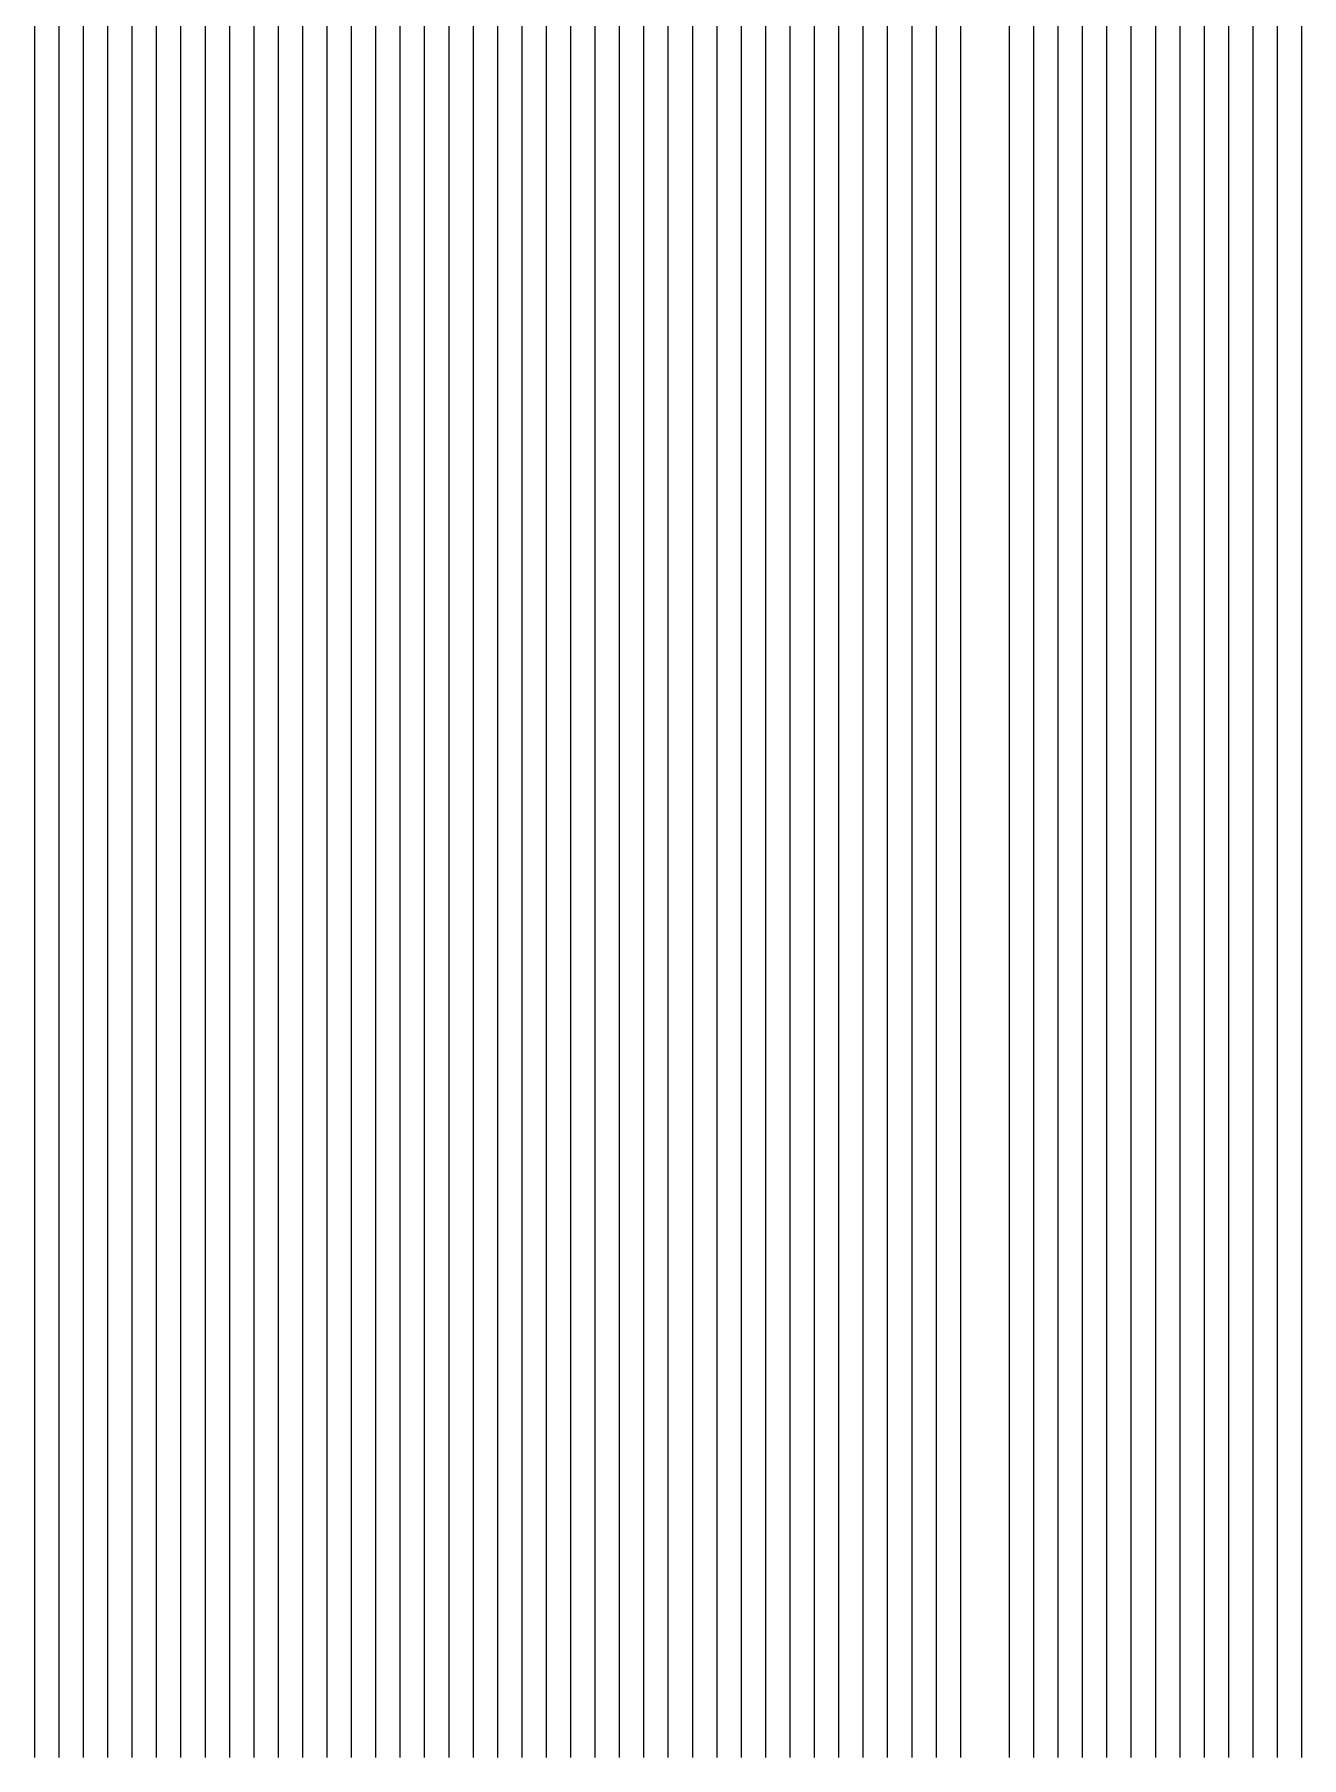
# Model space of a CAD drawing. Header units: millimetres. Extents: x -106 to 66, y -32 to 42.
# Drawn here: x -84.2 to -73.8, y -32.2 to -18.06 of the extents above; entities that cross this region are included whole.
import ezdxf

# ---------------------------------------------------------------- set-up
doc = ezdxf.new("R2010")
doc.units = ezdxf.units.MM
doc.layers.add('默认', color=18, linetype='Continuous', true_color=0x000000)

msp = doc.modelspace()

# ---------------------------------------------------------------- linework, layer by layer
at = {"layer": '默认'}
for points in [[(-84.2, 42.394), (-84.2, -32.2)], [(-84, 42.394), (-84, -32.2)], [(-83.8, 42.394), (-83.8, -32.2)], [(-83.6, 42.394), (-83.6, -32.2)], [(-83.4, 42.394), (-83.4, -32.2)], [(-83.2, 42.394), (-83.2, -32.2)], [(-83, 42.394), (-83, -32.2)], [(-82.8, 42.394), (-82.8, -32.2)], [(-82.6, 42.394), (-82.6, -32.2)], [(-82.4, 42.394), (-82.4, -32.2)], [(-82.2, 42.394), (-82.2, -32.2)], [(-82, 42.394), (-82, -32.2)], [(-81.8, 42.394), (-81.8, -32.2)], [(-81.6, 13.43), (-81.6, -32.2)], [(-81.4, 12.302), (-81.4, -32.2)], [(-81.2, 11.409), (-81.2, -32.2)], [(-81, 10.57), (-81, -32.2)], [(-80.8, 9.734), (-80.8, -32.2)], [(-80.6, 8.88), (-80.6, -32.2)], [(-80.4, 7.986), (-80.4, -32.2)], [(-80.2, 7.021), (-80.2, -32.2)], [(-80, 5.922), (-80, -32.2)], [(-79.8, 4.424), (-79.8, -32.2)], [(-79.6, 2.213), (-79.6, -32.2)], [(-84.2, -4.786), (-84.2, -32.2)], [(-84, -5.858), (-84, -32.2)], [(-83.8, -7.263), (-83.8, -32.2)], [(-83.6, -9.316), (-83.6, -32.2)], [(-83.4, -12.532), (-83.4, -12.785), (-83.4, -32.2)], [(-73.8, -12.804), (-73.8, -32.2)], [(-74, -13.001), (-74, -32.2)], [(-79.2, -13.274), (-79.2, -32.2)], [(-74.2, -13.186), (-74.2, -32.2)], [(-74.4, -13.36), (-74.4, -32.2)], [(-74.6, -13.523), (-74.6, -32.2)], [(-74.8, -13.675), (-74.8, -32.2)], [(-75, -13.817), (-75, -32.2)], [(-79, -13.981), (-79, -32.2)], [(-75.2, -13.949), (-75.2, -32.2)], [(-75.4, -14.072), (-75.4, -32.2)], [(-75.6, -14.185), (-75.6, -32.2)], [(-78.8, -14.303), (-78.8, -32.2)], [(-76, -14.385), (-76, -32.2)], [(-75.8, -14.289), (-75.8, -32.2)], [(-78.6, -14.498), (-78.6, -32.2)], [(-76.2, -14.471), (-76.2, -32.2)], [(-83.2, -14.68), (-83.2, -32.2)], [(-78.4, -14.625), (-78.4, -32.2)], [(-76.8, -14.673), (-76.8, -32.2)], [(-76.6, -14.616), (-76.6, -32.2)], [(-78.2, -14.707), (-78.2, -32.2)], [(-78, -14.757), (-78, -32.2)], [(-77.8, -14.784), (-77.8, -32.2)], [(-77.6, -14.79), (-77.6, -32.2)], [(-77.4, -14.781), (-77.4, -32.2)], [(-77.2, -14.757), (-77.2, -32.2)], [(-77, -14.721), (-77, -32.2)], [(-83, -15.59), (-83, -32.2)], [(-82.8, -16.114), (-82.8, -32.2)], [(-82.6, -16.467), (-82.6, -32.2)], [(-74, -16.645), (-74, -32.2)], [(-73.8, -16.578), (-73.8, -32.2)], [(-82.4, -16.725), (-82.4, -32.2)], [(-74.4, -16.771), (-74.4, -32.2)], [(-74.2, -16.709), (-74.2, -32.2)], [(-82.2, -16.922), (-82.2, -32.2)], [(-75, -16.943), (-75, -32.2)], [(-74.8, -16.888), (-74.8, -32.2)], [(-74.6, -16.831), (-74.6, -32.2)], [(-84.2, -16.979), (-84.2, -32.2)], [(-82, -17.076), (-82, -32.2)], [(-75.6, -17.095), (-75.6, -32.2)], [(-75.4, -17.046), (-75.4, -32.2)], [(-75.2, -16.996), (-75.2, -32.2)], [(-84, -17.24), (-84, -32.2)], [(-81.8, -17.2), (-81.8, -32.2)], [(-76.2, -17.229), (-76.2, -32.2)], [(-76, -17.186), (-76, -32.2)], [(-75.8, -17.142), (-75.8, -32.2)], [(-81.6, -17.3), (-81.6, -32.2)], [(-81.4, -17.381), (-81.4, -32.2)], [(-77, -17.38), (-77, -32.2)], [(-76.8, -17.345), (-76.8, -32.2)], [(-76.6, -17.308), (-76.6, -32.2)], [(-83.8, -17.455), (-83.8, -32.2)], [(-81.2, -17.447), (-81.2, -32.2)], [(-81, -17.5), (-81, -32.2)], [(-78, -17.524), (-78, -32.2)], [(-77.8, -17.499), (-77.8, -32.2)], [(-77.6, -17.472), (-77.6, -32.2)], [(-77.4, -17.443), (-77.4, -32.2)], [(-77.2, -17.412), (-77.2, -32.2)], [(-83.6, -17.636), (-83.6, -32.2)], [(-80.8, -17.542), (-80.8, -32.2)], [(-80.6, -17.574), (-80.6, -32.2)], [(-80.4, -17.598), (-80.4, -32.2)], [(-80.2, -17.615), (-80.2, -32.2)], [(-80, -17.627), (-80, -32.2)], [(-79.8, -17.632), (-79.8, -32.2)], [(-79.6, -17.633), (-79.6, -32.2)], [(-79.4, -17.63), (-79.4, -32.2)], [(-79.2, -17.624), (-79.2, -32.2)], [(-79, -17.614), (-79, -32.2)], [(-78.8, -17.601), (-78.8, -32.2)], [(-78.6, -17.585), (-78.6, -32.2)], [(-78.4, -17.567), (-78.4, -32.2)], [(-78.2, -17.547), (-78.2, -32.2)], [(-83.4, -17.788), (-83.4, -32.2)], [(-73.8, -17.781), (-73.8, -32.2)], [(-83.2, -17.918), (-83.2, -32.2)], [(-74.6, -17.952), (-74.6, -32.2)], [(-74.4, -17.911), (-74.4, -32.2)], [(-74.2, -17.869), (-74.2, -32.2)], [(-74, -17.825), (-74, -32.2)], [(-83, -18.029), (-83, -32.2)], [(-75.2, -18.068), (-75.2, -32.2)], [(-75, -18.03), (-75, -32.2)], [(-74.8, -17.992), (-74.8, -32.2)], [(-82.8, -18.125), (-82.8, -32.2)], [(-82.6, -18.207), (-82.6, -32.2)], [(-76.2, -18.237), (-76.2, -32.2)], [(-76, -18.205), (-76, -32.2)], [(-75.8, -18.173), (-75.8, -32.2)], [(-75.6, -18.139), (-75.6, -32.2)], [(-75.4, -18.104), (-75.4, -32.2)], [(-84.2, -18.358), (-84.2, -32.2)], [(-82.4, -18.277), (-82.4, -32.2)], [(-82.2, -18.337), (-82.2, -32.2)], [(-77.2, -18.375), (-77.2, -32.2)], [(-77, -18.35), (-77, -32.2)], [(-76.8, -18.324), (-76.8, -32.2)], [(-76.6, -18.296), (-76.6, -32.2)], [(-84, -18.484), (-84, -32.2)], [(-82, -18.388), (-82, -32.2)], [(-81.8, -18.43), (-81.8, -32.2)], [(-81.6, -18.465), (-81.6, -32.2)], [(-81.4, -18.494), (-81.4, -32.2)], [(-81.2, -18.517), (-81.2, -32.2)], [(-78.6, -18.514), (-78.6, -32.2)], [(-78.4, -18.498), (-78.4, -32.2)], [(-78.2, -18.481), (-78.2, -32.2)], [(-78, -18.463), (-78, -32.2)], [(-77.8, -18.443), (-77.8, -32.2)], [(-77.6, -18.422), (-77.6, -32.2)], [(-77.4, -18.399), (-77.4, -32.2)], [(-83.8, -18.596), (-83.8, -32.2)], [(-81, -18.535), (-81, -32.2)], [(-80.8, -18.548), (-80.8, -32.2)], [(-80.6, -18.558), (-80.6, -32.2)], [(-80.4, -18.565), (-80.4, -32.2)], [(-80.2, -18.568), (-80.2, -32.2)], [(-80, -18.569), (-80, -32.2)], [(-79.8, -18.567), (-79.8, -32.2)], [(-79.6, -18.563), (-79.6, -32.2)], [(-79.4, -18.557), (-79.4, -32.2)], [(-79.2, -18.549), (-79.2, -32.2)], [(-79, -18.539), (-79, -32.2)], [(-78.8, -18.527), (-78.8, -32.2)], [(-83.6, -18.696), (-83.6, -32.2)], [(-83.4, -18.785), (-83.4, -32.2)], [(-73.8, -18.78), (-73.8, -32.2)], [(-83.2, -18.864), (-83.2, -32.2)], [(-83, -18.934), (-83, -32.2)], [(-74.6, -18.926), (-74.6, -32.2)], [(-74.4, -18.891), (-74.4, -32.2)], [(-74.2, -18.855), (-74.2, -32.2)], [(-74, -18.818), (-74, -32.2)], [(-82.8, -18.997), (-82.8, -32.2)], [(-82.6, -19.053), (-82.6, -32.2)], [(-75.6, -19.083), (-75.6, -32.2)], [(-75.4, -19.054), (-75.4, -32.2)], [(-75.2, -19.024), (-75.2, -32.2)], [(-75, -18.992), (-75, -32.2)], [(-74.8, -18.96), (-74.8, -32.2)], [(-84.2, -19.208), (-84.2, -32.2)], [(-82.4, -19.103), (-82.4, -32.2)], [(-82.2, -19.147), (-82.2, -32.2)], [(-82, -19.186), (-82, -32.2)], [(-81.8, -19.221), (-81.8, -32.2)], [(-76.6, -19.21), (-76.6, -32.2)], [(-76.2, -19.163), (-76.2, -32.2)], [(-76, -19.137), (-76, -32.2)], [(-75.8, -19.111), (-75.8, -32.2)], [(-84, -19.305), (-84, -32.2)], [(-81.6, -19.251), (-81.6, -32.2)], [(-81.4, -19.277), (-81.4, -32.2)], [(-81.2, -19.3), (-81.2, -32.2)], [(-81, -19.32), (-81, -32.2)], [(-80.8, -19.336), (-80.8, -32.2)], [(-80.6, -19.35), (-80.6, -32.2)], [(-80.4, -19.361), (-80.4, -32.2)], [(-80.2, -19.37), (-80.2, -32.2)], [(-78.6, -19.364), (-78.6, -32.2)], [(-78.4, -19.355), (-78.4, -32.2)], [(-78.2, -19.345), (-78.2, -32.2)], [(-78, -19.333), (-78, -32.2)], [(-77.8, -19.319), (-77.8, -32.2)], [(-77.6, -19.304), (-77.6, -32.2)], [(-77.4, -19.288), (-77.4, -32.2)], [(-77.2, -19.271), (-77.2, -32.2)], [(-77, -19.252), (-77, -32.2)], [(-76.8, -19.231), (-76.8, -32.2)], [(-83.8, -19.393), (-83.8, -32.2)], [(-83.6, -19.474), (-83.6, -32.2)], [(-80, -19.376), (-80, -32.2)], [(-79.8, -19.38), (-79.8, -32.2)], [(-79.6, -19.382), (-79.6, -32.2)], [(-79.4, -19.382), (-79.4, -32.2)], [(-79.2, -19.38), (-79.2, -32.2)], [(-79, -19.377), (-79, -32.2)], [(-78.8, -19.371), (-78.8, -32.2)], [(-83.4, -19.548), (-83.4, -32.2)], [(-83.2, -19.616), (-83.2, -32.2)], [(-83, -19.678), (-83, -32.2)], [(-82.8, -19.734), (-82.8, -32.2)], [(-82.6, -19.786), (-82.6, -32.2)], [(-73.8, -19.772), (-73.8, -32.2)], [(-84.2, -19.926), (-84.2, -32.2)], [(-82.4, -19.834), (-82.4, -32.2)], [(-82.2, -19.877), (-82.2, -32.2)], [(-82, -19.916), (-82, -32.2)], [(-74.8, -19.916), (-74.8, -32.2)], [(-74.6, -19.889), (-74.6, -32.2)], [(-74.4, -19.862), (-74.4, -32.2)], [(-74.2, -19.833), (-74.2, -32.2)], [(-74, -19.803), (-74, -32.2)], [(-84, -20.012), (-84, -32.2)], [(-81.8, -19.953), (-81.8, -32.2)], [(-81.6, -19.986), (-81.6, -32.2)], [(-81.4, -20.015), (-81.4, -32.2)], [(-81.2, -20.042), (-81.2, -32.2)], [(-81, -20.067), (-81, -32.2)], [(-76.2, -20.07), (-76.2, -32.2)], [(-76, -20.052), (-76, -32.2)], [(-75.8, -20.032), (-75.8, -32.2)], [(-75.6, -20.011), (-75.6, -32.2)], [(-75.4, -19.989), (-75.4, -32.2)], [(-75.2, -19.966), (-75.2, -32.2)], [(-75, -19.942), (-75, -32.2)], [(-83.8, -20.092), (-83.8, -32.2)], [(-83.6, -20.166), (-83.6, -32.2)], [(-80.8, -20.088), (-80.8, -32.2)], [(-80.6, -20.108), (-80.6, -32.2)], [(-80.4, -20.124), (-80.4, -32.2)], [(-80.2, -20.139), (-80.2, -32.2)], [(-80, -20.152), (-80, -32.2)], [(-79.8, -20.162), (-79.8, -32.2)], [(-79.6, -20.171), (-79.6, -32.2)], [(-79.4, -20.178), (-79.4, -32.2)], [(-79.2, -20.182), (-79.2, -32.2)], [(-79, -20.186), (-79, -32.2)], [(-78.8, -20.187), (-78.8, -32.2)], [(-78.6, -20.187), (-78.6, -32.2)], [(-78.4, -20.185), (-78.4, -32.2)], [(-78.2, -20.182), (-78.2, -32.2)], [(-78, -20.177), (-78, -32.2)], [(-77.8, -20.17), (-77.8, -32.2)], [(-77.6, -20.163), (-77.6, -32.2)], [(-77.4, -20.153), (-77.4, -32.2)], [(-77.2, -20.143), (-77.2, -32.2)], [(-77, -20.131), (-77, -32.2)], [(-76.8, -20.118), (-76.8, -32.2)], [(-76.6, -20.103), (-76.6, -32.2)], [(-83.4, -20.235), (-83.4, -32.2)], [(-83.2, -20.299), (-83.2, -32.2)], [(-83, -20.359), (-83, -32.2)], [(-82.8, -20.415), (-82.8, -32.2)], [(-82.6, -20.468), (-82.6, -32.2)], [(-84.2, -20.57), (-84.2, -32.2)], [(-82.4, -20.517), (-82.4, -32.2)], [(-82.2, -20.562), (-82.2, -32.2)], [(-82, -20.605), (-82, -32.2)], [(-84, -20.65), (-84, -32.2)], [(-83.8, -20.726), (-83.8, -32.2)], [(-81.8, -20.645), (-81.8, -32.2)], [(-81.6, -20.681), (-81.6, -32.2)], [(-81.4, -20.716), (-81.4, -32.2)], [(-81.2, -20.748), (-81.2, -32.2)], [(-81, -20.777), (-81, -32.2)], [(-74.2, -20.781), (-74.2, -32.2)], [(-74, -20.759), (-74, -32.2)], [(-73.8, -20.735), (-73.8, -32.2)], [(-83.6, -20.798), (-83.6, -32.2)], [(-83.4, -20.866), (-83.4, -32.2)], [(-80.8, -20.804), (-80.8, -32.2)], [(-80.6, -20.829), (-80.6, -32.2)], [(-80.4, -20.852), (-80.4, -32.2)], [(-80.2, -20.873), (-80.2, -32.2)], [(-80, -20.892), (-80, -32.2)], [(-79.8, -20.909), (-79.8, -32.2)], [(-79.6, -20.924), (-79.6, -32.2)], [(-75.8, -20.921), (-75.8, -32.2)], [(-75.6, -20.907), (-75.6, -32.2)], [(-75.4, -20.893), (-75.4, -32.2)], [(-75.2, -20.877), (-75.2, -32.2)], [(-75, -20.86), (-75, -32.2)], [(-74.8, -20.842), (-74.8, -32.2)], [(-74.6, -20.823), (-74.6, -32.2)], [(-74.4, -20.803), (-74.4, -32.2)], [(-83.2, -20.93), (-83.2, -32.2)], [(-83, -20.991), (-83, -32.2)], [(-82.8, -21.048), (-82.8, -32.2)], [(-79.4, -20.937), (-79.4, -32.2)], [(-79.2, -20.949), (-79.2, -32.2)], [(-79, -20.959), (-79, -32.2)], [(-78.8, -20.967), (-78.8, -32.2)], [(-78.6, -20.974), (-78.6, -32.2)], [(-78.4, -20.979), (-78.4, -32.2)], [(-78.2, -20.983), (-78.2, -32.2)], [(-78, -20.985), (-78, -32.2)], [(-77.8, -20.986), (-77.8, -32.2)], [(-77.6, -20.985), (-77.6, -32.2)], [(-77.4, -20.983), (-77.4, -32.2)], [(-77.2, -20.98), (-77.2, -32.2)], [(-77, -20.975), (-77, -32.2)], [(-76.8, -20.969), (-76.8, -32.2)], [(-76.6, -20.962), (-76.6, -32.2)], [(-76.2, -20.944), (-76.2, -32.2)], [(-76, -20.933), (-76, -32.2)], [(-84.2, -21.146), (-84.2, -32.2)], [(-82.6, -21.103), (-82.6, -32.2)], [(-82.4, -21.154), (-82.4, -32.2)], [(-82.2, -21.203), (-82.2, -32.2)], [(-84, -21.224), (-84, -32.2)], [(-83.8, -21.299), (-83.8, -32.2)], [(-82, -21.249), (-82, -32.2)], [(-81.8, -21.293), (-81.8, -32.2)], [(-81.6, -21.334), (-81.6, -32.2)], [(-83.6, -21.371), (-83.6, -32.2)], [(-83.4, -21.439), (-83.4, -32.2)], [(-81.4, -21.373), (-81.4, -32.2)], [(-81.2, -21.41), (-81.2, -32.2)], [(-81, -21.444), (-81, -32.2)], [(-80.8, -21.477), (-80.8, -32.2)], [(-83.2, -21.504), (-83.2, -32.2)], [(-83, -21.566), (-83, -32.2)], [(-82.8, -21.626), (-82.8, -32.2)], [(-80.6, -21.508), (-80.6, -32.2)], [(-80.4, -21.536), (-80.4, -32.2)], [(-80.2, -21.563), (-80.2, -32.2)], [(-80, -21.588), (-80, -32.2)], [(-79.8, -21.611), (-79.8, -32.2)], [(-84.2, -21.649), (-84.2, -32.2)], [(-84, -21.727), (-84, -32.2)], [(-82.6, -21.683), (-82.6, -32.2)], [(-82.4, -21.738), (-82.4, -32.2)], [(-79.6, -21.633), (-79.6, -32.2)], [(-79.4, -21.653), (-79.4, -32.2)], [(-79.2, -21.671), (-79.2, -32.2)], [(-79, -21.688), (-79, -32.2)], [(-78.8, -21.703), (-78.8, -32.2)], [(-78.6, -21.717), (-78.6, -32.2)], [(-78.4, -21.729), (-78.4, -32.2)], [(-78.2, -21.74), (-78.2, -32.2)], [(-78, -21.749), (-78, -32.2)], [(-77.8, -21.757), (-77.8, -32.2)], [(-77.6, -21.764), (-77.6, -32.2)], [(-77.4, -21.769), (-77.4, -32.2)], [(-77.2, -21.773), (-77.2, -32.2)], [(-76, -21.771), (-76, -32.2)], [(-75.8, -21.766), (-75.8, -32.2)], [(-75.6, -21.761), (-75.6, -32.2)], [(-75.4, -21.754), (-75.4, -32.2)], [(-75.2, -21.746), (-75.2, -32.2)], [(-75, -21.736), (-75, -32.2)], [(-74.8, -21.726), (-74.8, -32.2)], [(-74.6, -21.715), (-74.6, -32.2)], [(-74.4, -21.702), (-74.4, -32.2)], [(-74.2, -21.689), (-74.2, -32.2)], [(-74, -21.674), (-74, -32.2)], [(-73.8, -21.658), (-73.8, -32.2)], [(-83.8, -21.802), (-83.8, -32.2)], [(-83.6, -21.874), (-83.6, -32.2)], [(-82.2, -21.79), (-82.2, -32.2)], [(-82, -21.84), (-82, -32.2)], [(-81.8, -21.888), (-81.8, -32.2)], [(-77, -21.776), (-77, -32.2)], [(-76.8, -21.777), (-76.8, -32.2)], [(-76.6, -21.778), (-76.6, -32.2)], [(-76.2, -21.774), (-76.2, -32.2)], [(-83.4, -21.943), (-83.4, -32.2)], [(-83.2, -22.01), (-83.2, -32.2)], [(-81.6, -21.934), (-81.6, -32.2)], [(-81.4, -21.978), (-81.4, -32.2)], [(-81.2, -22.019), (-81.2, -32.2)], [(-84.2, -22.074), (-84.2, -32.2)], [(-84.2, -22.128), (-84.2, -32.2)], [(-84, -22.151), (-84, -32.2)], [(-83, -22.075), (-83, -32.2)], [(-82.8, -22.137), (-82.8, -32.2)], [(-82.6, -22.197), (-82.6, -32.2)], [(-81, -22.059), (-81, -32.2)], [(-80.8, -22.097), (-80.8, -32.2)], [(-80.6, -22.133), (-80.6, -32.2)], [(-80.4, -22.168), (-80.4, -32.2)], [(-84, -22.221), (-84, -32.2)], [(-83.8, -22.227), (-83.8, -32.2)], [(-83.8, -22.314), (-83.8, -32.2)], [(-83.6, -22.3), (-83.6, -32.2)], [(-82.4, -22.255), (-82.4, -32.2)], [(-82.2, -22.311), (-82.2, -32.2)], [(-80.2, -22.2), (-80.2, -32.2)], [(-80, -22.232), (-80, -32.2)], [(-79.8, -22.261), (-79.8, -32.2)], [(-79.6, -22.289), (-79.6, -32.2)], [(-79.4, -22.315), (-79.4, -32.2)], [(-84.2, -22.42), (-84.2, -32.2)], [(-83.6, -22.406), (-83.6, -32.2)], [(-83.4, -22.371), (-83.4, -32.2)], [(-83.2, -22.44), (-83.2, -32.2)], [(-82, -22.365), (-82, -32.2)], [(-81.8, -22.417), (-81.8, -32.2)], [(-81.6, -22.467), (-81.6, -32.2)], [(-79.2, -22.34), (-79.2, -32.2)], [(-79, -22.364), (-79, -32.2)], [(-78.8, -22.385), (-78.8, -32.2)], [(-78.6, -22.406), (-78.6, -32.2)], [(-78.4, -22.425), (-78.4, -32.2)], [(-78.2, -22.443), (-78.2, -32.2)], [(-78, -22.459), (-78, -32.2)], [(-77.8, -22.475), (-77.8, -32.2)], [(-84.2, -22.581), (-84.2, -32.2)], [(-84, -22.498), (-84, -32.2)], [(-83.8, -22.575), (-83.8, -32.2)], [(-83.4, -22.498), (-83.4, -32.2)], [(-83.2, -22.588), (-83.2, -32.2)], [(-83, -22.507), (-83, -32.2)], [(-82.8, -22.572), (-82.8, -32.2)], [(-81.4, -22.516), (-81.4, -32.2)], [(-81.2, -22.563), (-81.2, -32.2)], [(-81, -22.608), (-81, -32.2)], [(-77.6, -22.488), (-77.6, -32.2)], [(-77.4, -22.501), (-77.4, -32.2)], [(-77.2, -22.512), (-77.2, -32.2)], [(-77, -22.523), (-77, -32.2)], [(-76.8, -22.531), (-76.8, -32.2)], [(-76.6, -22.539), (-76.6, -32.2)], [(-76.2, -22.551), (-76.2, -32.2)], [(-76, -22.555), (-76, -32.2)], [(-75.8, -22.558), (-75.8, -32.2)], [(-75.6, -22.56), (-75.6, -32.2)], [(-75.4, -22.561), (-75.4, -32.2)], [(-75.2, -22.561), (-75.2, -32.2)], [(-75, -22.56), (-75, -32.2)], [(-74.8, -22.557), (-74.8, -32.2)], [(-74.6, -22.554), (-74.6, -32.2)], [(-74.4, -22.549), (-74.4, -32.2)], [(-74.2, -22.543), (-74.2, -32.2)], [(-74, -22.537), (-74, -32.2)], [(-73.8, -22.529), (-73.8, -32.2)], [(-84.2, -22.689), (-84.2, -32.2)], [(-84, -22.674), (-84, -32.2)], [(-83.6, -22.65), (-83.6, -32.2)], [(-83.4, -22.723), (-83.4, -32.2)], [(-83, -22.678), (-83, -32.2)], [(-82.6, -22.635), (-82.6, -32.2)], [(-82.4, -22.697), (-82.4, -32.2)], [(-82.2, -22.756), (-82.2, -32.2)], [(-80.8, -22.651), (-80.8, -32.2)], [(-80.6, -22.693), (-80.6, -32.2)], [(-80.4, -22.733), (-80.4, -32.2)], [(-84.2, -22.847), (-84.2, -32.2)], [(-84.2, -22.885), (-84.2, -32.2)], [(-84, -22.769), (-84, -32.2)], [(-83.8, -22.766), (-83.8, -32.2)], [(-83.8, -22.848), (-83.8, -32.2)], [(-83.6, -22.857), (-83.6, -32.2)], [(-83.2, -22.794), (-83.2, -32.2)], [(-83, -22.864), (-83, -32.2)], [(-82.8, -22.767), (-82.8, -32.2)], [(-82.6, -22.856), (-82.6, -32.2)], [(-82, -22.814), (-82, -32.2)], [(-81.8, -22.87), (-81.8, -32.2)], [(-80.2, -22.772), (-80.2, -32.2)], [(-80, -22.809), (-80, -32.2)], [(-79.8, -22.844), (-79.8, -32.2)], [(-79.6, -22.879), (-79.6, -32.2)], [(-84.2, -22.99), (-84.2, -32.2)], [(-84.2, -23.01), (-84.2, -32.2)], [(-84, -22.938), (-84, -32.2)], [(-84, -22.967), (-84, -32.2)], [(-83.8, -23.029), (-83.8, -32.2)], [(-83.6, -22.925), (-83.6, -32.2)], [(-83.4, -22.947), (-83.4, -32.2)], [(-83.4, -23), (-83.4, -32.2)], [(-83.2, -23.036), (-83.2, -32.2)], [(-82.8, -22.932), (-82.8, -32.2)], [(-82.6, -22.998), (-82.6, -32.2)], [(-82.4, -22.944), (-82.4, -32.2)], [(-82.2, -23.031), (-82.2, -32.2)], [(-81.6, -22.925), (-81.6, -32.2)], [(-81.4, -22.978), (-81.4, -32.2)], [(-81.2, -23.03), (-81.2, -32.2)], [(-79.4, -22.911), (-79.4, -32.2)], [(-79.2, -22.943), (-79.2, -32.2)], [(-79, -22.973), (-79, -32.2)], [(-78.8, -23.002), (-78.8, -32.2)], [(-78.6, -23.029), (-78.6, -32.2)], [(-84.2, -23.059), (-84.2, -32.2)], [(-84.2, -23.067), (-84.2, -32.2)], [(-84, -23.079), (-84, -32.2)], [(-84, -23.094), (-84, -32.2)], [(-84, -23.147), (-84, -32.2)], [(-84, -23.153), (-84, -32.2)], [(-83.8, -23.048), (-83.8, -32.2)], [(-83.8, -23.168), (-83.8, -32.2)], [(-83.8, -23.177), (-83.8, -32.2)], [(-83.6, -23.118), (-83.6, -32.2)], [(-83.6, -23.127), (-83.6, -32.2)], [(-83.2, -23.074), (-83.2, -32.2)], [(-83, -23.125), (-83, -32.2)], [(-83, -23.146), (-83, -32.2)], [(-82.4, -23.063), (-82.4, -32.2)], [(-82.2, -23.126), (-82.2, -32.2)], [(-82, -23.118), (-82, -32.2)], [(-81, -23.08), (-81, -32.2)], [(-80.8, -23.128), (-80.8, -32.2)], [(-80.6, -23.175), (-80.6, -32.2)], [(-78.4, -23.055), (-78.4, -32.2)], [(-78.2, -23.08), (-78.2, -32.2)], [(-78, -23.104), (-78, -32.2)], [(-77.8, -23.126), (-77.8, -32.2)], [(-77.6, -23.147), (-77.6, -32.2)], [(-77.4, -23.167), (-77.4, -32.2)], [(-77.2, -23.186), (-77.2, -32.2)], [(-83.8, -23.234), (-83.8, -32.2)], [(-83.8, -23.238), (-83.8, -32.2)], [(-83.6, -23.255), (-83.6, -32.2)], [(-83.6, -23.258), (-83.6, -32.2)], [(-83.6, -23.32), (-83.6, -32.2)], [(-83.6, -23.322), (-83.6, -32.2)], [(-83.4, -23.205), (-83.4, -32.2)], [(-83.4, -23.207), (-83.4, -32.2)], [(-83.2, -23.281), (-83.2, -32.2)], [(-83.2, -23.294), (-83.2, -32.2)], [(-82.8, -23.213), (-82.8, -32.2)], [(-82.8, -23.217), (-82.8, -32.2)], [(-82.6, -23.287), (-82.6, -32.2)], [(-82.6, -23.3), (-82.6, -32.2)], [(-82, -23.188), (-82, -32.2)], [(-81.8, -23.204), (-81.8, -32.2)], [(-81.8, -23.248), (-81.8, -32.2)], [(-81.6, -23.29), (-81.6, -32.2)], [(-81.6, -23.307), (-81.6, -32.2)], [(-80.4, -23.221), (-80.4, -32.2)], [(-80.2, -23.265), (-80.2, -32.2)], [(-80, -23.308), (-80, -32.2)], [(-77, -23.203), (-77, -32.2)], [(-76.8, -23.22), (-76.8, -32.2)], [(-76.6, -23.235), (-76.6, -32.2)], [(-76.2, -23.262), (-76.2, -32.2)], [(-76, -23.274), (-76, -32.2)], [(-75.8, -23.285), (-75.8, -32.2)], [(-75.6, -23.295), (-75.6, -32.2)], [(-75.4, -23.304), (-75.4, -32.2)], [(-75.2, -23.311), (-75.2, -32.2)], [(-75, -23.318), (-75, -32.2)], [(-74.8, -23.323), (-74.8, -32.2)], [(-74.6, -23.328), (-74.6, -32.2)], [(-83.4, -23.339), (-83.4, -32.2)], [(-83.4, -23.342), (-83.4, -32.2)], [(-83.4, -23.405), (-83.4, -32.2)], [(-83.4, -23.405), (-83.4, -32.2)], [(-83.2, -23.418), (-83.2, -32.2)], [(-83.2, -23.428), (-83.2, -32.2)], [(-83, -23.356), (-83, -32.2)], [(-83, -23.381), (-83, -32.2)], [(-82.8, -23.43), (-82.8, -32.2)], [(-82.8, -23.467), (-82.8, -32.2)], [(-82.4, -23.355), (-82.4, -32.2)], [(-82.4, -23.387), (-82.4, -32.2)], [(-82.2, -23.422), (-82.2, -32.2)], [(-81.4, -23.365), (-81.4, -32.2)], [(-81.4, -23.375), (-81.4, -32.2)], [(-81.2, -23.421), (-81.2, -32.2)], [(-81.2, -23.459), (-81.2, -32.2)], [(-79.8, -23.35), (-79.8, -32.2)], [(-79.6, -23.39), (-79.6, -32.2)], [(-79.4, -23.429), (-79.4, -32.2)], [(-79.2, -23.467), (-79.2, -32.2)], [(-74.4, -23.331), (-74.4, -32.2)], [(-74.2, -23.334), (-74.2, -32.2)], [(-74, -23.335), (-74, -32.2)], [(-73.8, -23.336), (-73.8, -32.2)], [(-83.2, -23.486), (-83.2, -32.2)], [(-83.2, -23.489), (-83.2, -32.2)], [(-83, -23.496), (-83, -32.2)], [(-83, -23.513), (-83, -32.2)], [(-83, -23.567), (-83, -32.2)], [(-83, -23.572), (-83, -32.2)], [(-82.8, -23.573), (-82.8, -32.2)], [(-82.8, -23.598), (-82.8, -32.2)], [(-82.6, -23.503), (-82.6, -32.2)], [(-82.6, -23.553), (-82.6, -32.2)], [(-82.4, -23.575), (-82.4, -32.2)], [(-82.2, -23.472), (-82.2, -32.2)], [(-82, -23.487), (-82, -32.2)], [(-82, -23.557), (-82, -32.2)], [(-81.8, -23.552), (-81.8, -32.2)], [(-81, -23.476), (-81, -32.2)], [(-81, -23.543), (-81, -32.2)], [(-80.8, -23.529), (-80.8, -32.2)], [(-80.6, -23.581), (-80.6, -32.2)], [(-79, -23.504), (-79, -32.2)], [(-78.8, -23.539), (-78.8, -32.2)], [(-78.6, -23.573), (-78.6, -32.2)], [(-78.4, -23.606), (-78.4, -32.2)], [(-82.8, -23.647), (-82.8, -32.2)], [(-82.8, -23.654), (-82.8, -32.2)], [(-82.6, -23.649), (-82.6, -32.2)], [(-82.6, -23.681), (-82.6, -32.2)], [(-82.6, -23.726), (-82.6, -32.2)], [(-82.6, -23.735), (-82.6, -32.2)], [(-82.4, -23.637), (-82.4, -32.2)], [(-82.4, -23.724), (-82.4, -32.2)], [(-82.2, -23.645), (-82.2, -32.2)], [(-82.2, -23.721), (-82.2, -32.2)], [(-82, -23.715), (-82, -32.2)], [(-81.8, -23.642), (-81.8, -32.2)], [(-81.6, -23.615), (-81.6, -32.2)], [(-81.6, -23.726), (-81.6, -32.2)], [(-81.4, -23.677), (-81.4, -32.2)], [(-81.2, -23.737), (-81.2, -32.2)], [(-80.8, -23.627), (-80.8, -32.2)], [(-80.6, -23.71), (-80.6, -32.2)], [(-80.4, -23.632), (-80.4, -32.2)], [(-80.2, -23.682), (-80.2, -32.2)], [(-80, -23.731), (-80, -32.2)], [(-78.2, -23.638), (-78.2, -32.2)], [(-78, -23.669), (-78, -32.2)], [(-77.8, -23.698), (-77.8, -32.2)], [(-77.6, -23.727), (-77.6, -32.2)], [(-82.4, -23.764), (-82.4, -32.2)], [(-82.4, -23.803), (-82.4, -32.2)], [(-82.4, -23.816), (-82.4, -32.2)], [(-82.2, -23.798), (-82.2, -32.2)], [(-82.2, -23.845), (-82.2, -32.2)], [(-82.2, -23.88), (-82.2, -32.2)], [(-82, -23.804), (-82, -32.2)], [(-82, -23.87), (-82, -32.2)], [(-81.8, -23.783), (-81.8, -32.2)], [(-81.8, -23.887), (-81.8, -32.2)], [(-81.6, -23.85), (-81.6, -32.2)], [(-81.4, -23.809), (-81.4, -32.2)], [(-81.2, -23.891), (-81.2, -32.2)], [(-81, -23.797), (-81, -32.2)], [(-80.8, -23.855), (-80.8, -32.2)], [(-80.4, -23.792), (-80.4, -32.2)], [(-80.2, -23.874), (-80.2, -32.2)], [(-79.8, -23.778), (-79.8, -32.2)], [(-79.6, -23.824), (-79.6, -32.2)], [(-79.4, -23.869), (-79.4, -32.2)], [(-77.4, -23.754), (-77.4, -32.2)], [(-77.2, -23.78), (-77.2, -32.2)], [(-77, -23.805), (-77, -32.2)], [(-76.8, -23.829), (-76.8, -32.2)], [(-76.6, -23.852), (-76.6, -32.2)], [(-82.2, -23.895), (-82.2, -32.2)], [(-82, -23.926), (-82, -32.2)], [(-82, -23.956), (-82, -32.2)], [(-82, -23.974), (-82, -32.2)], [(-81.8, -23.942), (-81.8, -32.2)], [(-81.8, -24.007), (-81.8, -32.2)], [(-81.8, -24.031), (-81.8, -32.2)], [(-81.6, -23.968), (-81.6, -32.2)], [(-81.6, -24.013), (-81.6, -32.2)], [(-81.4, -23.916), (-81.4, -32.2)], [(-81.2, -23.981), (-81.2, -32.2)], [(-81, -23.973), (-81, -32.2)], [(-80.6, -23.912), (-80.6, -32.2)], [(-80.4, -23.968), (-80.4, -32.2)], [(-80.2, -24.023), (-80.2, -32.2)], [(-80, -23.955), (-80, -32.2)], [(-79.2, -23.913), (-79.2, -32.2)], [(-79, -23.956), (-79, -32.2)], [(-78.8, -23.998), (-78.8, -32.2)], [(-76.2, -23.895), (-76.2, -32.2)], [(-76, -23.915), (-76, -32.2)], [(-75.8, -23.933), (-75.8, -32.2)], [(-75.6, -23.951), (-75.6, -32.2)], [(-75.4, -23.968), (-75.4, -32.2)], [(-75.2, -23.983), (-75.2, -32.2)], [(-75, -23.998), (-75, -32.2)], [(-74.8, -24.012), (-74.8, -32.2)], [(-74.6, -24.024), (-74.6, -32.2)], [(-81.8, -24.052), (-81.8, -32.2)], [(-81.6, -24.086), (-81.6, -32.2)], [(-81.6, -24.105), (-81.6, -32.2)], [(-81.6, -24.129), (-81.6, -32.2)], [(-81.4, -24.049), (-81.4, -32.2)], [(-81.4, -24.083), (-81.4, -32.2)], [(-81.4, -24.165), (-81.4, -32.2)], [(-81.2, -24.13), (-81.2, -32.2)], [(-81.2, -24.151), (-81.2, -32.2)], [(-81, -24.044), (-81, -32.2)], [(-80.8, -24.054), (-80.8, -32.2)], [(-80.8, -24.107), (-80.8, -32.2)], [(-80.6, -24.135), (-80.6, -32.2)], [(-80.6, -24.169), (-80.6, -32.2)], [(-80, -24.077), (-80, -32.2)], [(-79.8, -24.036), (-79.8, -32.2)], [(-79.8, -24.13), (-79.8, -32.2)], [(-79.6, -24.117), (-79.6, -32.2)], [(-78.6, -24.038), (-78.6, -32.2)], [(-78.4, -24.078), (-78.4, -32.2)], [(-78.2, -24.116), (-78.2, -32.2)], [(-78, -24.154), (-78, -32.2)], [(-74.4, -24.036), (-74.4, -32.2)], [(-74.2, -24.047), (-74.2, -32.2)], [(-74, -24.057), (-74, -32.2)], [(-73.8, -24.065), (-73.8, -32.2)], [(-81.4, -24.178), (-81.4, -32.2)], [(-81.4, -24.205), (-81.4, -32.2)], [(-81.2, -24.243), (-81.2, -32.2)], [(-81.2, -24.251), (-81.2, -32.2)], [(-81.2, -24.28), (-81.2, -32.2)], [(-81, -24.209), (-81, -32.2)], [(-81, -24.219), (-81, -32.2)], [(-80.8, -24.286), (-80.8, -32.2)], [(-80.8, -24.288), (-80.8, -32.2)], [(-80.4, -24.215), (-80.4, -32.2)], [(-80.4, -24.23), (-80.4, -32.2)], [(-80.2, -24.289), (-80.2, -32.2)], [(-80.2, -24.294), (-80.2, -32.2)], [(-79.6, -24.182), (-79.6, -32.2)], [(-79.4, -24.197), (-79.4, -32.2)], [(-79.4, -24.232), (-79.4, -32.2)], [(-79.2, -24.276), (-79.2, -32.2)], [(-79.2, -24.282), (-79.2, -32.2)], [(-77.8, -24.19), (-77.8, -32.2)], [(-77.6, -24.225), (-77.6, -32.2)], [(-77.4, -24.26), (-77.4, -32.2)], [(-77.2, -24.293), (-77.2, -32.2)], [(-81, -24.32), (-81, -32.2)], [(-81, -24.322), (-81, -32.2)], [(-81, -24.355), (-81, -32.2)], [(-80.8, -24.393), (-80.8, -32.2)], [(-80.8, -24.396), (-80.8, -32.2)], [(-80.8, -24.429), (-80.8, -32.2)], [(-80.6, -24.352), (-80.6, -32.2)], [(-80.6, -24.366), (-80.6, -32.2)], [(-80.4, -24.417), (-80.4, -32.2)], [(-80.4, -24.444), (-80.4, -32.2)], [(-80, -24.348), (-80, -32.2)], [(-80, -24.373), (-80, -32.2)], [(-79.8, -24.406), (-79.8, -32.2)], [(-79.8, -24.451), (-79.8, -32.2)], [(-79, -24.331), (-79, -32.2)], [(-79, -24.355), (-79, -32.2)], [(-78.8, -24.378), (-78.8, -32.2)], [(-78.8, -24.433), (-78.8, -32.2)], [(-78.6, -24.425), (-78.6, -32.2)], [(-77, -24.325), (-77, -32.2)], [(-76.8, -24.356), (-76.8, -32.2)], [(-76.6, -24.386), (-76.6, -32.2)], [(-76.2, -24.444), (-76.2, -32.2)], [(-80.6, -24.463), (-80.6, -32.2)], [(-80.6, -24.472), (-80.6, -32.2)], [(-80.6, -24.502), (-80.6, -32.2)], [(-80.4, -24.532), (-80.4, -32.2)], [(-80.4, -24.547), (-80.4, -32.2)], [(-80.4, -24.574), (-80.4, -32.2)], [(-80.2, -24.481), (-80.2, -32.2)], [(-80.2, -24.521), (-80.2, -32.2)], [(-80.2, -24.6), (-80.2, -32.2)], [(-80, -24.545), (-80, -32.2)], [(-80, -24.597), (-80, -32.2)], [(-79.6, -24.463), (-79.6, -32.2)], [(-79.6, -24.529), (-79.6, -32.2)], [(-79.4, -24.519), (-79.4, -32.2)], [(-79.2, -24.574), (-79.2, -32.2)], [(-78.6, -24.511), (-78.6, -32.2)], [(-78.4, -24.471), (-78.4, -32.2)], [(-78.4, -24.589), (-78.4, -32.2)], [(-78.2, -24.515), (-78.2, -32.2)], [(-78, -24.559), (-78, -32.2)], [(-76, -24.471), (-76, -32.2)], [(-75.8, -24.498), (-75.8, -32.2)], [(-75.6, -24.523), (-75.6, -32.2)], [(-75.4, -24.548), (-75.4, -32.2)], [(-75.2, -24.571), (-75.2, -32.2)], [(-75, -24.594), (-75, -32.2)], [(-80.2, -24.622), (-80.2, -32.2)], [(-80.2, -24.646), (-80.2, -32.2)], [(-80, -24.667), (-80, -32.2)], [(-80, -24.696), (-80, -32.2)], [(-80, -24.717), (-80, -32.2)], [(-79.8, -24.607), (-79.8, -32.2)], [(-79.8, -24.673), (-79.8, -32.2)], [(-79.8, -24.734), (-79.8, -32.2)], [(-79.6, -24.669), (-79.6, -32.2)], [(-79.4, -24.606), (-79.4, -32.2)], [(-79.4, -24.729), (-79.4, -32.2)], [(-79.2, -24.682), (-79.2, -32.2)], [(-79, -24.628), (-79, -32.2)], [(-78.8, -24.681), (-78.8, -32.2)], [(-78.6, -24.733), (-78.6, -32.2)], [(-78.2, -24.666), (-78.2, -32.2)], [(-78, -24.742), (-78, -32.2)], [(-77.8, -24.602), (-77.8, -32.2)], [(-77.6, -24.644), (-77.6, -32.2)], [(-77.4, -24.684), (-77.4, -32.2)], [(-77.2, -24.724), (-77.2, -32.2)], [(-74.8, -24.615), (-74.8, -32.2)], [(-74.6, -24.636), (-74.6, -32.2)], [(-74.4, -24.656), (-74.4, -32.2)], [(-74.2, -24.675), (-74.2, -32.2)], [(-74, -24.693), (-74, -32.2)], [(-73.8, -24.71), (-73.8, -32.2)], [(-79.8, -24.769), (-79.8, -32.2)], [(-79.8, -24.787), (-79.8, -32.2)], [(-79.6, -24.748), (-79.6, -32.2)], [(-79.6, -24.799), (-79.6, -32.2)], [(-79.6, -24.841), (-79.6, -32.2)], [(-79.6, -24.856), (-79.6, -32.2)], [(-79.4, -24.822), (-79.4, -32.2)], [(-79.4, -24.864), (-79.4, -32.2)], [(-79.2, -24.789), (-79.2, -32.2)], [(-79, -24.758), (-79, -32.2)], [(-79, -24.848), (-79, -32.2)], [(-78.8, -24.833), (-78.8, -32.2)], [(-78.4, -24.785), (-78.4, -32.2)], [(-78.2, -24.835), (-78.2, -32.2)], [(-77.8, -24.818), (-77.8, -32.2)], [(-77, -24.763), (-77, -32.2)], [(-76.8, -24.801), (-76.8, -32.2)], [(-76.6, -24.839), (-76.6, -32.2)], [(-79.4, -24.913), (-79.4, -32.2)], [(-79.4, -24.925), (-79.4, -32.2)], [(-79.2, -24.896), (-79.2, -32.2)], [(-79.2, -24.929), (-79.2, -32.2)], [(-79.2, -24.984), (-79.2, -32.2)], [(-79.2, -24.993), (-79.2, -32.2)], [(-79, -24.969), (-79, -32.2)], [(-79, -24.992), (-79, -32.2)], [(-78.8, -24.907), (-78.8, -32.2)], [(-78.6, -24.908), (-78.6, -32.2)], [(-78.6, -24.964), (-78.6, -32.2)], [(-78.4, -24.982), (-78.4, -32.2)], [(-78.4, -25.021), (-78.4, -32.2)], [(-78, -24.885), (-78, -32.2)], [(-77.8, -24.934), (-77.8, -32.2)], [(-77.6, -24.894), (-77.6, -32.2)], [(-77.6, -24.981), (-77.6, -32.2)], [(-77.4, -24.969), (-77.4, -32.2)], [(-76.2, -24.91), (-76.2, -32.2)], [(-76, -24.945), (-76, -32.2)], [(-75.8, -24.978), (-75.8, -32.2)], [(-75.6, -25.011), (-75.6, -32.2)], [(-79, -25.054), (-79, -32.2)], [(-79, -25.06), (-79, -32.2)], [(-78.8, -25.041), (-78.8, -32.2)], [(-78.8, -25.055), (-78.8, -32.2)], [(-78.8, -25.124), (-78.8, -32.2)], [(-78.8, -25.127), (-78.8, -32.2)], [(-78.6, -25.113), (-78.6, -32.2)], [(-78.6, -25.117), (-78.6, -32.2)], [(-78.2, -25.056), (-78.2, -32.2)], [(-78.2, -25.076), (-78.2, -32.2)], [(-78, -25.129), (-78, -32.2)], [(-78, -25.131), (-78, -32.2)], [(-77.4, -25.028), (-77.4, -32.2)], [(-77.2, -25.043), (-77.2, -32.2)], [(-77.2, -25.075), (-77.2, -32.2)], [(-77, -25.117), (-77, -32.2)], [(-77, -25.12), (-77, -32.2)], [(-76.8, -25.164), (-76.8, -32.2)], [(-75.4, -25.043), (-75.4, -32.2)], [(-75.2, -25.074), (-75.2, -32.2)], [(-75, -25.104), (-75, -32.2)], [(-74.8, -25.133), (-74.8, -32.2)], [(-74.6, -25.161), (-74.6, -32.2)], [(-78.6, -25.192), (-78.6, -32.2)], [(-78.6, -25.193), (-78.6, -32.2)], [(-78.4, -25.178), (-78.4, -32.2)], [(-78.4, -25.184), (-78.4, -32.2)], [(-78.4, -25.258), (-78.4, -32.2)], [(-78.4, -25.261), (-78.4, -32.2)], [(-78.2, -25.238), (-78.2, -32.2)], [(-78.2, -25.255), (-78.2, -32.2)], [(-78, -25.298), (-78, -32.2)], [(-77.8, -25.185), (-77.8, -32.2)], [(-77.8, -25.201), (-77.8, -32.2)], [(-77.6, -25.239), (-77.6, -32.2)], [(-77.6, -25.273), (-77.6, -32.2)], [(-77.4, -25.291), (-77.4, -32.2)], [(-76.8, -25.191), (-76.8, -32.2)], [(-76.6, -25.208), (-76.6, -32.2)], [(-76.6, -25.264), (-76.6, -32.2)], [(-76.2, -25.293), (-76.2, -32.2)], [(-74.4, -25.189), (-74.4, -32.2)], [(-74.2, -25.215), (-74.2, -32.2)], [(-74, -25.241), (-74, -32.2)], [(-73.8, -25.266), (-73.8, -32.2)], [(-78.2, -25.322), (-78.2, -32.2)], [(-78.2, -25.329), (-78.2, -32.2)], [(-78, -25.325), (-78, -32.2)], [(-78, -25.386), (-78, -32.2)], [(-78, -25.396), (-78, -32.2)], [(-77.8, -25.357), (-77.8, -32.2)], [(-77.8, -25.394), (-77.8, -32.2)], [(-77.8, -25.449), (-77.8, -32.2)], [(-77.6, -25.415), (-77.6, -32.2)], [(-77.4, -25.344), (-77.4, -32.2)], [(-77.2, -25.343), (-77.2, -32.2)], [(-77.2, -25.415), (-77.2, -32.2)], [(-77, -25.394), (-77, -32.2)], [(-76.8, -25.444), (-76.8, -32.2)], [(-76.2, -25.408), (-76.2, -32.2)], [(-76, -25.334), (-76, -32.2)], [(-75.8, -25.374), (-75.8, -32.2)], [(-75.6, -25.413), (-75.6, -32.2)], [(-77.8, -25.463), (-77.8, -32.2)], [(-77.6, -25.463), (-77.6, -32.2)], [(-77.6, -25.511), (-77.6, -32.2)], [(-77.6, -25.528), (-77.6, -32.2)], [(-77.4, -25.473), (-77.4, -32.2)], [(-77.4, -25.531), (-77.4, -32.2)], [(-77.4, -25.573), (-77.4, -32.2)], [(-77.2, -25.529), (-77.2, -32.2)], [(-77, -25.485), (-77, -32.2)], [(-77, -25.585), (-77, -32.2)], [(-76.8, -25.555), (-76.8, -32.2)], [(-76.6, -25.494), (-76.6, -32.2)], [(-76.2, -25.59), (-76.2, -32.2)], [(-76, -25.479), (-76, -32.2)], [(-75.8, -25.55), (-75.8, -32.2)], [(-75.4, -25.452), (-75.4, -32.2)], [(-75.2, -25.49), (-75.2, -32.2)], [(-75, -25.527), (-75, -32.2)], [(-74.8, -25.563), (-74.8, -32.2)], [(-77.4, -25.594), (-77.4, -32.2)], [(-77.2, -25.599), (-77.2, -32.2)], [(-77.2, -25.634), (-77.2, -32.2)], [(-77.2, -25.658), (-77.2, -32.2)], [(-77, -25.666), (-77, -32.2)], [(-77, -25.694), (-77, -32.2)], [(-77, -25.722), (-77, -32.2)], [(-76.8, -25.641), (-76.8, -32.2)], [(-76.8, -25.732), (-76.8, -32.2)], [(-76.6, -25.624), (-76.6, -32.2)], [(-76.6, -25.695), (-76.6, -32.2)], [(-76, -25.637), (-76, -32.2)], [(-75.8, -25.684), (-75.8, -32.2)], [(-75.6, -25.62), (-75.6, -32.2)], [(-75.6, -25.729), (-75.6, -32.2)], [(-75.4, -25.689), (-75.4, -32.2)], [(-74.6, -25.598), (-74.6, -32.2)], [(-74.4, -25.633), (-74.4, -32.2)], [(-74.2, -25.667), (-74.2, -32.2)], [(-74, -25.7), (-74, -32.2)], [(-73.8, -25.732), (-73.8, -32.2)], [(-76.8, -25.754), (-76.8, -32.2)], [(-76.8, -25.786), (-76.8, -32.2)], [(-76.6, -25.798), (-76.6, -32.2)], [(-76.6, -25.813), (-76.6, -32.2)], [(-76.6, -25.848), (-76.6, -32.2)], [(-76.2, -25.76), (-76.2, -32.2)], [(-76.2, -25.802), (-76.2, -32.2)], [(-76, -25.828), (-76, -32.2)], [(-76, -25.855), (-76, -32.2)], [(-75.4, -25.774), (-75.4, -32.2)], [(-75.2, -25.759), (-75.2, -32.2)], [(-75.2, -25.818), (-75.2, -32.2)], [(-75, -25.827), (-75, -32.2)], [(-75, -25.861), (-75, -32.2)], [(-76.2, -25.928), (-76.2, -32.2)], [(-76.2, -25.929), (-76.2, -32.2)], [(-76.2, -25.972), (-76.2, -32.2)], [(-76, -25.986), (-76, -32.2)], [(-76, -25.992), (-76, -32.2)], [(-75.8, -25.895), (-75.8, -32.2)], [(-75.8, -25.907), (-75.8, -32.2)], [(-75.6, -25.958), (-75.6, -32.2)], [(-75.6, -25.961), (-75.6, -32.2)], [(-75.4, -26.008), (-75.4, -32.2)], [(-74.8, -25.895), (-74.8, -32.2)], [(-74.8, -25.904), (-74.8, -32.2)], [(-74.6, -25.946), (-74.6, -32.2)], [(-74.6, -25.962), (-74.6, -32.2)], [(-74.4, -25.987), (-74.4, -32.2)], [(-76, -26.033), (-76, -32.2)], [(-75.8, -26.043), (-75.8, -32.2)], [(-75.8, -26.055), (-75.8, -32.2)], [(-75.8, -26.093), (-75.8, -32.2)], [(-75.6, -26.098), (-75.6, -32.2)], [(-75.6, -26.118), (-75.6, -32.2)], [(-75.6, -26.153), (-75.6, -32.2)], [(-75.4, -26.026), (-75.4, -32.2)], [(-75.4, -26.153), (-75.4, -32.2)], [(-75.2, -26.058), (-75.2, -32.2)], [(-75.2, -26.092), (-75.2, -32.2)], [(-75, -26.106), (-75, -32.2)], [(-75, -26.156), (-75, -32.2)], [(-74.8, -26.155), (-74.8, -32.2)], [(-74.4, -26.029), (-74.4, -32.2)], [(-74.2, -26.027), (-74.2, -32.2)], [(-74.2, -26.095), (-74.2, -32.2)], [(-74, -26.067), (-74, -32.2)], [(-73.8, -26.106), (-73.8, -32.2)], [(-75.4, -26.181), (-75.4, -32.2)], [(-75.4, -26.212), (-75.4, -32.2)], [(-75.2, -26.208), (-75.2, -32.2)], [(-75.2, -26.242), (-75.2, -32.2)], [(-75.2, -26.27), (-75.2, -32.2)], [(-75, -26.262), (-75, -32.2)], [(-74.8, -26.22), (-74.8, -32.2)], [(-74.6, -26.202), (-74.6, -32.2)], [(-74.6, -26.283), (-74.6, -32.2)], [(-74.4, -26.249), (-74.4, -32.2)], [(-74.2, -26.295), (-74.2, -32.2)], [(-74, -26.161), (-74, -32.2)], [(-73.8, -26.226), (-73.8, -32.2)], [(-75, -26.303), (-75, -32.2)], [(-75, -26.328), (-75, -32.2)], [(-74.8, -26.315), (-74.8, -32.2)], [(-74.8, -26.364), (-74.8, -32.2)], [(-74.8, -26.385), (-74.8, -32.2)], [(-74.6, -26.367), (-74.6, -32.2)], [(-74.6, -26.424), (-74.6, -32.2)], [(-74.4, -26.346), (-74.4, -32.2)], [(-74.4, -26.419), (-74.4, -32.2)], [(-74.2, -26.408), (-74.2, -32.2)], [(-74, -26.34), (-74, -32.2)], [(-73.8, -26.385), (-73.8, -32.2)], [(-74.6, -26.441), (-74.6, -32.2)], [(-74.4, -26.483), (-74.4, -32.2)], [(-74.4, -26.497), (-74.4, -32.2)], [(-74.2, -26.47), (-74.2, -32.2)], [(-74.2, -26.542), (-74.2, -32.2)], [(-74.2, -26.553), (-74.2, -32.2)], [(-74, -26.47), (-74, -32.2)], [(-74, -26.52), (-74, -32.2)], [(-73.8, -26.531), (-73.8, -32.2)], [(-73.8, -26.57), (-73.8, -32.2)], [(-74, -26.6), (-74, -32.2)], [(-74, -26.607), (-74, -32.2)], [(-73.8, -26.658), (-73.8, -32.2)], [(-73.8, -26.661), (-73.8, -32.2)]]:
    msp.add_lwpolyline(points, dxfattribs=at)
at = {"layer": '默认', "extrusion": (1, 0, 0)}
msp.add_lwpolyline([(0.696, 37.502), (-32.2, 37.5)], dxfattribs=at)

doc.saveas('drawing.dxf')
